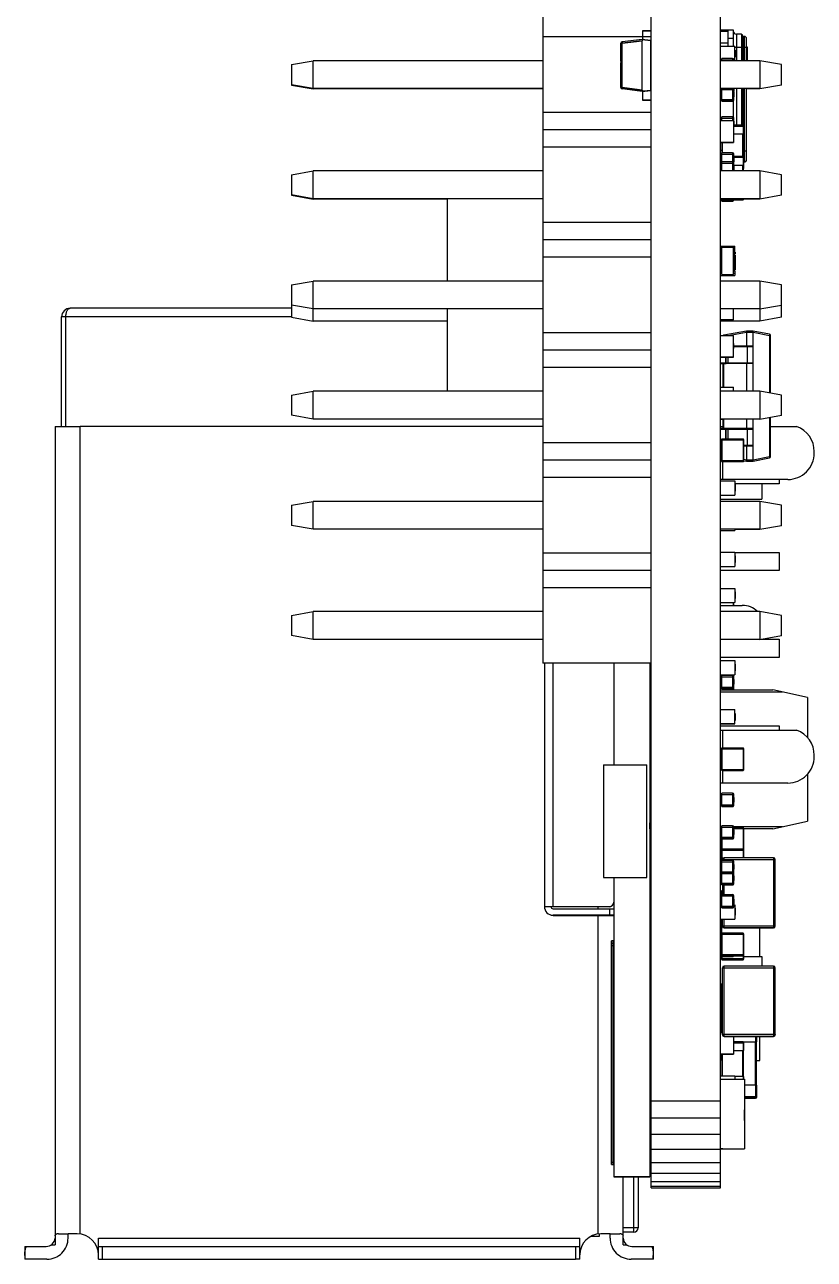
# Model space of a CAD drawing. Header units: inches. Extents: x -29 to 164, y -51 to 83.
# Drawn here: x 74.45 to 92.66, y -9.37 to 19.09 of the extents above; entities that cross this region are included whole.
import ezdxf

# ---------------------------------------------------------------- set-up
doc = ezdxf.new("R2010")
doc.units = ezdxf.units.IN
doc.header["$LTSCALE"] = 1.21
doc.header["$MEASUREMENT"] = 0
doc.layers.get('0').update_dxf_attribs({"linetype": 'CONTINUOUS'})

msp = doc.modelspace()

# ---------------------------------------------------------------- linework, layer by layer
at = {"color": 7, "linetype": 'Continuous'}
for p, q in [((88.898, -7.727), (88.898, 42.283)), ((90.498, -7.727), (90.498, 42.283)), ((86.398, 36.993), (86.398, 4.373)), ((88.898, 18.813), (86.398, 18.813)), ((90.498, 18.976), (90.788, 18.976)), ((90.498, 18.946), (90.668, 18.946)), ((90.668, 18.597), (90.668, 18.976)), ((90.788, 18.976), (90.788, 18.597)), ((90.978, 18.876), (90.863, 18.876)), ((90.863, 18.876), (90.863, 18.263)), ((90.978, 18.876), (90.978, 18.263)), ((90.978, 18.876), (90.988, 18.873)), ((90.988, 18.873), (90.998, 18.86)), ((90.998, 18.86), (90.998, 18.856)), ((90.998, 18.263), (90.998, 18.856)), ((91.038, 18.826), (91.018, 18.826)), ((91.018, 18.826), (91.018, 18.263)), ((91.038, 18.826), (91.038, 18.263)), ((90.498, 18.676), (90.668, 18.676)), ((90.498, 18.597), (90.823, 18.597)), ((90.788, 18.776), (90.668, 18.776)), ((90.823, 18.267), (90.823, 18.597)), ((90.823, 18.576), (90.863, 18.576)), ((90.823, 18.506), (90.833, 18.506)), ((90.833, 18.506), (90.833, 18.348)), ((90.863, 18.576), (90.978, 18.576)), ((90.998, 18.576), (91.098, 18.576)), ((91.098, 18.263), (91.098, 18.766)), ((91.098, 18.585), (91.108, 18.585)), ((91.108, 18.585), (91.108, 18.263)), ((80.598, 18.175), (81.098, 18.263)), ((81.098, 17.623), (81.098, 18.263)), ((86.398, 18.263), (81.098, 18.263)), ((88.198, 18.257), (88.198, 18.217)), ((88.199, 18.287), (88.199, 18.187)), ((91.398, 18.263), (90.498, 18.263)), ((90.773, 18.314), (90.529, 18.314)), ((90.529, 18.263), (90.529, 18.314)), ((90.529, 18.284), (90.803, 18.284)), ((90.773, 18.314), (90.773, 18.263)), ((90.803, 18.263), (90.803, 18.284)), ((90.823, 18.502), (90.833, 18.502)), ((90.823, 18.352), (90.833, 18.352)), ((90.823, 18.348), (90.833, 18.348)), ((91.898, 18.175), (91.398, 18.263)), ((91.398, 18.263), (91.398, 17.623)), ((80.598, 18.175), (80.598, 17.711)), ((91.898, 17.711), (91.898, 18.175)), ((81.098, 17.623), (80.598, 17.711)), ((80.598, 17.71), (80.598, 17.702)), ((80.598, 17.702), (81.098, 17.614)), ((91.398, 17.623), (91.898, 17.711)), ((91.898, 17.702), (91.398, 17.614)), ((91.898, 17.702), (91.898, 17.71)), ((86.398, 17.623), (81.098, 17.623)), ((81.098, 17.614), (81.098, 17.622)), ((86.398, 17.614), (81.098, 17.614)), ((91.398, 17.623), (90.498, 17.623)), ((90.529, 17.329), (90.529, 17.622)), ((90.529, 17.604), (90.803, 17.604)), ((90.773, 17.622), (90.773, 17.329)), ((90.803, 17.36), (90.803, 17.622)), ((90.803, 17.555), (90.806, 17.555)), ((90.806, 17.555), (90.803, 17.555)), ((90.803, 17.538), (90.806, 17.538)), ((90.803, 17.494), (90.806, 17.494)), ((90.806, 17.476), (90.803, 17.476)), ((90.806, 17.431), (90.803, 17.431)), ((90.806, 17.622), (90.806, 17.555)), ((90.806, 17.538), (90.806, 17.431)), ((90.863, 17.622), (90.863, 16.776)), ((90.978, 17.622), (90.978, 16.776)), ((90.998, 16.776), (90.998, 17.622)), ((91.018, 17.622), (91.018, 16.776)), ((91.038, 17.622), (91.038, 15.926)), ((91.098, 15.986), (91.098, 17.622)), ((91.398, 17.614), (91.098, 17.614)), ((91.398, 17.622), (91.398, 17.614)), ((90.803, 17.36), (90.498, 17.36)), ((90.773, 17.329), (90.529, 17.329)), ((90.529, 17.329), (90.773, 17.329)), ((90.788, 17.334), (90.788, 16.966)), ((88.898, 17.073), (86.398, 17.073)), ((90.498, 16.882), (90.798, 16.882)), ((90.773, 16.971), (90.529, 16.971)), ((90.529, 16.882), (90.529, 16.971)), ((90.529, 16.941), (90.803, 16.941)), ((90.773, 16.971), (90.773, 16.882)), ((90.798, 16.882), (90.798, 16.382)), ((90.803, 16.697), (90.803, 16.941)), ((90.806, 16.869), (90.803, 16.869)), ((90.806, 16.867), (90.803, 16.867)), ((90.806, 16.859), (90.803, 16.859)), ((90.803, 16.85), (90.806, 16.85)), ((90.806, 16.869), (90.806, 16.762)), ((88.898, 16.673), (86.398, 16.673)), ((90.803, 16.697), (90.798, 16.697)), ((90.799, 16.686), (90.798, 16.686)), ((90.799, 16.684), (90.798, 16.684)), ((90.799, 16.67), (90.798, 16.67)), ((90.798, 16.648), (90.799, 16.648)), ((90.799, 16.641), (90.798, 16.641)), ((90.799, 16.601), (90.798, 16.601)), ((90.799, 16.566), (90.798, 16.566)), ((90.799, 16.566), (90.799, 16.686)), ((90.799, 16.576), (91.034, 16.576)), ((90.803, 16.762), (90.806, 16.762)), ((90.806, 16.762), (90.803, 16.762)), ((90.803, 16.756), (91.034, 16.756)), ((91.014, 16.776), (90.806, 16.776)), ((91.004, 16.576), (91.004, 16.057)), ((91.014, 16.776), (91.014, 16.576)), ((91.034, 16.576), (91.024, 16.576)), ((91.024, 16.054), (91.024, 16.576)), ((91.034, 16.576), (91.034, 16.756)), ((88.898, 16.273), (86.398, 16.273)), ((90.498, 16.382), (90.798, 16.382)), ((90.798, 16.381), (90.498, 16.381)), ((90.524, 16.381), (90.524, 16.142)), ((90.544, 16.142), (90.544, 16.381)), ((90.524, 16.196), (90.498, 16.196)), ((90.773, 16.142), (90.529, 16.142)), ((90.529, 15.723), (90.529, 16.142)), ((90.529, 16.112), (90.803, 16.112)), ((90.773, 16.142), (90.773, 15.723)), ((90.803, 15.723), (90.803, 16.112)), ((91.014, 16.057), (90.803, 16.057)), ((90.806, 16.04), (90.803, 16.04)), ((90.806, 16.039), (90.803, 16.039)), ((90.806, 16.03), (90.803, 16.03)), ((90.803, 16.021), (90.806, 16.021)), ((90.806, 16.04), (90.806, 15.933)), ((90.806, 16.037), (91.034, 16.037)), ((91.014, 16.057), (91.014, 15.857)), ((91.098, 16.176), (91.024, 16.176)), ((91.034, 15.857), (91.034, 16.037)), ((80.598, 15.635), (81.098, 15.723)), ((81.098, 15.083), (81.098, 15.723)), ((86.398, 15.723), (81.098, 15.723)), ((91.398, 15.723), (90.498, 15.723)), ((90.773, 15.934), (90.529, 15.934)), ((90.529, 15.904), (90.803, 15.904)), ((90.803, 15.933), (90.806, 15.933)), ((90.806, 15.933), (90.803, 15.933)), ((90.803, 15.857), (91.034, 15.857)), ((90.806, 15.832), (90.803, 15.832)), ((90.806, 15.83), (90.803, 15.83)), ((90.806, 15.822), (90.803, 15.822)), ((90.803, 15.813), (90.806, 15.813)), ((90.806, 15.832), (90.806, 15.725)), ((91.004, 15.857), (91.004, 15.723)), ((91.034, 15.857), (91.024, 15.857)), ((91.024, 15.723), (91.024, 15.857)), ((91.034, 15.796), (91.024, 15.796)), ((91.034, 15.926), (91.038, 15.926)), ((91.034, 15.796), (91.034, 15.857)), ((91.898, 15.635), (91.398, 15.723)), ((91.398, 15.723), (91.398, 15.083)), ((80.598, 15.635), (80.598, 15.171)), ((91.898, 15.171), (91.898, 15.635)), ((81.098, 15.083), (80.598, 15.171)), ((80.598, 15.17), (80.598, 15.162)), ((80.598, 15.162), (81.098, 15.074)), ((91.398, 15.083), (91.898, 15.171)), ((91.898, 15.162), (91.398, 15.074)), ((91.898, 15.162), (91.898, 15.17)), ((86.398, 15.083), (81.098, 15.083)), ((81.098, 15.074), (81.098, 15.082)), ((84.198, 15.074), (81.098, 15.074)), ((84.198, 13.182), (84.198, 15.082)), ((91.398, 15.083), (90.498, 15.083)), ((90.803, 15.059), (90.498, 15.059)), ((90.498, 15.054), (90.499, 15.054)), ((90.529, 15.029), (90.529, 15.082)), ((90.773, 15.029), (90.529, 15.029)), ((90.529, 15.029), (90.773, 15.029)), ((90.773, 15.082), (90.773, 15.029)), ((90.803, 15.059), (90.803, 15.082)), ((91.034, 15.077), (90.803, 15.077)), ((91.014, 15.057), (90.803, 15.057)), ((90.803, 15.057), (91.014, 15.057)), ((91.014, 15.077), (91.014, 15.057)), ((91.398, 15.074), (91.034, 15.074)), ((91.398, 15.082), (91.398, 15.074)), ((88.898, 14.533), (86.398, 14.533)), ((88.898, 14.133), (86.398, 14.133)), ((90.498, 13.989), (90.823, 13.989)), ((90.523, 13.964), (90.798, 13.964)), ((90.523, 13.334), (90.523, 13.964)), ((90.798, 13.334), (90.798, 13.964)), ((90.823, 13.409), (90.823, 13.989)), ((88.898, 13.733), (86.398, 13.733)), ((90.498, 13.889), (90.523, 13.889)), ((90.523, 13.889), (90.498, 13.889)), ((90.498, 13.888), (90.523, 13.888)), ((90.523, 13.888), (90.498, 13.888)), ((90.823, 13.939), (90.798, 13.939)), ((90.823, 13.889), (90.798, 13.889)), ((90.823, 13.85), (90.833, 13.85)), ((90.823, 13.823), (90.833, 13.823)), ((90.823, 13.814), (90.833, 13.814)), ((90.823, 13.814), (90.833, 13.814)), ((90.823, 13.777), (90.833, 13.777)), ((90.823, 13.726), (90.833, 13.726)), ((90.823, 13.675), (90.833, 13.675)), ((90.823, 13.675), (90.833, 13.675)), ((90.833, 13.85), (90.833, 13.814)), ((90.833, 13.777), (90.833, 13.675)), ((90.523, 13.438), (90.498, 13.438)), ((90.523, 13.409), (90.498, 13.409)), ((90.823, 13.409), (90.798, 13.409)), ((90.823, 13.662), (90.833, 13.662)), ((90.823, 13.66), (90.833, 13.66)), ((90.823, 13.615), (90.833, 13.615)), ((90.823, 13.566), (90.833, 13.566)), ((90.823, 13.56), (90.833, 13.56)), ((90.823, 13.56), (90.833, 13.56)), ((90.823, 13.547), (90.833, 13.547)), ((90.823, 13.495), (90.833, 13.495)), ((90.823, 13.445), (90.833, 13.445)), ((90.823, 13.444), (90.833, 13.444)), ((90.823, 13.409), (90.823, 13.309)), ((90.833, 13.662), (90.833, 13.56)), ((90.833, 13.547), (90.833, 13.444)), ((80.598, 13.095), (81.098, 13.183)), ((80.598, 13.095), (80.598, 12.631)), ((86.398, 13.183), (81.098, 13.183)), ((81.098, 12.543), (81.098, 13.183)), ((90.498, 13.309), (90.823, 13.309)), ((90.498, 13.309), (90.823, 13.309)), ((90.498, 13.308), (90.823, 13.308)), ((90.498, 13.308), (90.823, 13.308)), ((91.398, 13.183), (90.498, 13.183)), ((90.523, 13.334), (90.798, 13.334)), ((90.823, 13.359), (90.798, 13.359)), ((90.823, 13.309), (90.823, 13.308)), ((91.898, 13.095), (91.398, 13.183)), ((91.398, 13.183), (91.398, 12.543)), ((91.898, 12.631), (91.898, 13.095)), ((80.598, 12.557), (75.498, 12.557)), ((81.098, 12.543), (80.598, 12.631)), ((80.598, 12.63), (80.598, 12.348)), ((86.398, 12.543), (81.098, 12.543)), ((81.098, 12.26), (81.098, 12.542)), ((84.198, 10.642), (84.198, 12.542)), ((91.398, 12.543), (90.498, 12.543)), ((90.798, 12.286), (90.798, 12.542)), ((91.398, 12.543), (91.898, 12.631)), ((91.398, 12.542), (91.398, 12.26)), ((91.898, 12.348), (91.898, 12.63)), ((75.298, 9.829), (75.298, 12.357)), ((80.598, 12.357), (75.298, 12.357)), ((75.398, 9.829), (75.398, 12.357)), ((80.598, 12.348), (81.098, 12.26)), ((84.198, 12.26), (81.098, 12.26)), ((90.798, 12.286), (90.498, 12.286)), ((91.398, 12.26), (90.498, 12.26)), ((91.898, 12.348), (91.398, 12.26)), ((88.898, 11.993), (86.398, 11.993)), ((91.098, 12.031), (90.569, 11.937)), ((90.675, 11.932), (91.098, 12.006)), ((91.248, 12.031), (91.098, 12.031)), ((91.098, 12.006), (91.098, 12.031)), ((91.098, 12.006), (91.248, 12.006)), ((91.098, 12.006), (91.098, 11.681)), ((91.628, 11.957), (91.248, 12.031)), ((91.248, 12.006), (91.248, 12.031)), ((91.248, 12.006), (91.628, 11.932)), ((91.248, 10.643), (91.248, 12.006)), ((91.628, 11.957), (91.628, 11.932)), ((90.498, 11.932), (90.798, 11.932)), ((90.567, 11.932), (90.569, 11.937)), ((90.798, 11.432), (90.798, 11.932)), ((90.799, 11.747), (90.798, 11.747)), ((90.799, 11.686), (90.798, 11.686)), ((90.799, 11.627), (90.799, 11.747)), ((91.238, 11.681), (90.799, 11.681)), ((91.11, 11.681), (91.113, 11.671)), ((91.628, 11.932), (91.648, 11.932)), ((91.628, 11.932), (91.628, 10.602)), ((91.648, 10.599), (91.648, 11.932)), ((88.898, 11.593), (86.398, 11.593)), ((90.498, 11.432), (90.798, 11.432)), ((90.798, 11.431), (90.498, 11.431)), ((90.608, 11.431), (90.608, 11.291)), ((90.619, 11.291), (90.619, 11.431)), ((90.626, 11.291), (90.626, 11.431)), ((90.663, 11.431), (90.663, 11.291)), ((90.799, 11.627), (90.798, 11.627)), ((90.799, 11.671), (91.248, 11.671)), ((91.113, 11.671), (91.113, 11.291)), ((88.898, 11.193), (86.398, 11.193)), ((91.248, 11.291), (90.498, 11.291)), ((90.498, 11.281), (90.616, 11.281)), ((90.498, 11.28), (90.548, 11.28)), ((90.548, 11.28), (90.498, 11.28)), ((90.548, 11.281), (90.548, 10.734)), ((90.569, 10.734), (90.569, 11.281)), ((90.608, 11.291), (90.609, 11.281)), ((91.238, 11.281), (90.609, 11.281)), ((90.659, 11.281), (90.663, 11.291)), ((91.098, 11.281), (91.098, 10.643)), ((91.113, 11.291), (91.11, 11.281)), ((80.598, 10.555), (81.098, 10.643)), ((80.598, 10.555), (80.598, 10.091)), ((86.398, 10.643), (81.098, 10.643)), ((81.098, 10.003), (81.098, 10.643)), ((90.498, 10.734), (90.798, 10.734)), ((91.398, 10.643), (90.498, 10.643)), ((90.798, 10.643), (90.798, 10.734)), ((91.898, 10.555), (91.398, 10.643)), ((91.398, 10.643), (91.398, 10.003)), ((91.898, 10.091), (91.898, 10.555)), ((81.098, 10.003), (80.598, 10.091)), ((86.398, 10.003), (81.098, 10.003)), ((91.398, 10.003), (90.498, 10.003)), ((90.548, 9.994), (90.498, 9.994)), ((90.548, 10.002), (90.548, 9.781)), ((90.569, 9.781), (90.569, 10.002)), ((91.098, 10.002), (91.098, 9.781)), ((91.248, 9.056), (91.248, 10.002)), ((91.398, 10.003), (91.898, 10.091)), ((91.628, 10.043), (91.628, 9.129)), ((91.898, 10.082), (91.648, 10.038)), ((91.648, 9.129), (91.648, 10.046)), ((91.898, 10.082), (91.898, 10.09)), ((75.148, 9.829), (75.148, -9.036)), ((75.148, 9.829), (75.731, 9.829)), ((75.731, -8.79), (75.731, 9.829)), ((86.398, 9.829), (75.731, 9.829)), ((90.498, 9.829), (90.55, 9.829)), ((91.238, 9.781), (90.498, 9.781)), ((90.498, 9.771), (91.113, 9.771)), ((90.609, 9.781), (90.608, 9.771)), ((90.608, 9.771), (90.608, 9.541)), ((90.619, 9.541), (90.619, 9.771)), ((90.626, 9.541), (90.626, 9.771)), ((90.663, 9.771), (90.659, 9.781)), ((90.663, 9.771), (90.663, 9.541)), ((91.11, 9.781), (91.113, 9.771)), ((91.113, 9.771), (91.248, 9.771)), ((91.113, 9.771), (91.113, 9.391)), ((91.648, 9.829), (92.245, 9.829)), ((88.898, 9.453), (86.398, 9.453)), ((90.514, 9.521), (91.014, 9.521)), ((90.514, 9.041), (90.514, 9.521)), ((91.014, 9.541), (90.534, 9.541)), ((90.534, 9.021), (90.534, 9.541)), ((91.014, 9.541), (91.014, 9.021)), ((91.014, 9.521), (91.034, 9.521)), ((91.034, 9.041), (91.034, 9.521)), ((90.514, 9.391), (90.498, 9.391)), ((90.498, 9.381), (90.514, 9.381)), ((90.498, 9.38), (90.514, 9.38)), ((91.248, 9.391), (91.034, 9.391)), ((91.034, 9.381), (91.238, 9.381)), ((91.098, 9.381), (91.098, 9.056)), ((91.113, 9.391), (91.11, 9.381)), ((91.628, 9.129), (91.248, 9.055)), ((91.648, 9.129), (91.628, 9.129)), ((91.628, 9.129), (91.628, 9.105)), ((92.658, 9.219), (92.658, 9.252)), ((88.898, 9.053), (86.398, 9.053)), ((90.498, 9.064), (90.514, 9.064)), ((90.498, 9.064), (90.514, 9.064)), ((91.034, 9.041), (90.514, 9.041)), ((91.014, 9.021), (90.534, 9.021)), ((90.534, 9.021), (91.014, 9.021)), ((90.55, 8.609), (90.55, 9.021)), ((91.098, 9.055), (91.034, 9.067)), ((91.034, 9.042), (91.098, 9.031)), ((91.248, 9.056), (91.098, 9.056)), ((91.098, 9.031), (91.098, 9.055)), ((91.098, 9.031), (91.248, 9.031)), ((91.248, 9.031), (91.628, 9.105)), ((91.248, 9.031), (91.248, 9.055)), ((88.898, 8.653), (86.398, 8.653)), ((92.048, 8.609), (90.498, 8.609)), ((90.498, 8.58), (90.823, 8.58)), ((90.823, 8.58), (90.823, 8.25)), ((91.848, 8.609), (91.848, 8.508)), ((91.848, 8.508), (90.823, 8.508)), ((90.823, 8.499), (90.833, 8.499)), ((90.823, 8.42), (90.833, 8.42)), ((90.823, 8.342), (90.833, 8.342)), ((90.833, 8.499), (90.833, 8.342)), ((91.448, 8.506), (91.448, 8.156)), ((80.598, 8.015), (81.098, 8.103)), ((80.598, 8.015), (80.598, 7.551)), ((86.398, 8.103), (81.098, 8.103)), ((81.098, 7.463), (81.098, 8.103)), ((90.498, 8.25), (90.823, 8.25)), ((90.498, 8.25), (90.823, 8.25)), ((90.498, 8.156), (91.448, 8.156)), ((91.398, 8.103), (90.498, 8.103)), ((90.523, 8.25), (90.523, 8.25)), ((90.798, 8.25), (90.798, 8.25)), ((91.898, 8.015), (91.398, 8.103)), ((91.398, 8.103), (91.398, 7.463)), ((91.898, 7.551), (91.898, 8.015)), ((81.098, 7.463), (80.598, 7.551)), ((86.398, 7.463), (81.098, 7.463)), ((91.398, 7.463), (90.498, 7.463)), ((90.498, 7.436), (90.823, 7.436)), ((90.498, 7.436), (90.823, 7.436)), ((90.523, 7.436), (90.523, 7.436)), ((90.798, 7.436), (90.798, 7.436)), ((90.823, 7.462), (90.823, 7.436)), ((91.398, 7.454), (90.823, 7.454)), ((91.398, 7.463), (91.898, 7.551)), ((91.898, 7.542), (91.398, 7.454)), ((91.398, 7.462), (91.398, 7.454)), ((91.898, 7.542), (91.898, 7.55)), ((88.898, 6.913), (86.398, 6.913)), ((90.498, 6.933), (90.823, 6.933)), ((90.823, 6.933), (90.823, 6.602)), ((90.823, 6.928), (91.848, 6.928)), ((90.823, 6.852), (90.833, 6.852)), ((90.833, 6.852), (90.833, 6.694)), ((91.848, 6.928), (91.848, 6.508)), ((90.498, 6.603), (90.823, 6.603)), ((90.498, 6.602), (90.823, 6.602)), ((90.523, 6.602), (90.523, 6.603)), ((90.798, 6.602), (90.798, 6.603)), ((90.823, 6.773), (90.833, 6.773)), ((90.823, 6.694), (90.833, 6.694)), ((88.898, 6.513), (86.398, 6.513)), ((91.848, 6.508), (90.498, 6.508)), ((88.898, 6.113), (86.398, 6.113)), ((90.498, 6.099), (90.823, 6.099)), ((90.823, 6.099), (90.823, 5.769)), ((90.823, 6.018), (90.833, 6.018)), ((90.833, 6.018), (90.833, 5.861)), ((90.498, 5.769), (90.823, 5.769)), ((90.498, 5.769), (90.823, 5.769)), ((90.498, 5.707), (90.998, 5.707)), ((90.523, 5.769), (90.523, 5.769)), ((90.798, 5.707), (90.798, 5.769)), ((90.799, 5.737), (90.798, 5.737)), ((90.799, 5.707), (90.799, 5.737)), ((90.823, 5.939), (90.833, 5.939)), ((90.823, 5.861), (90.833, 5.861)), ((80.598, 5.475), (81.098, 5.563)), ((80.598, 5.475), (80.598, 5.011)), ((86.398, 5.563), (81.098, 5.563)), ((81.098, 4.923), (81.098, 5.563)), ((91.398, 5.563), (90.498, 5.563)), ((91.898, 5.475), (91.398, 5.563)), ((91.398, 5.563), (91.398, 4.923)), ((91.898, 5.011), (91.898, 5.475)), ((81.098, 4.923), (80.598, 5.011)), ((86.398, 4.923), (81.098, 4.923)), ((91.398, 4.923), (90.498, 4.923)), ((91.398, 4.923), (91.898, 5.011)), ((91.431, 4.928), (91.848, 4.928)), ((91.898, 5.002), (91.481, 4.928)), ((91.848, 4.928), (91.848, 4.508)), ((91.898, 5.002), (91.898, 5.01)), ((88.898, 4.373), (86.398, 4.373)), ((86.433, 4.373), (86.433, -1.238)), ((86.633, -1.238), (86.633, 4.373)), ((88.033, 4.373), (88.033, 2.033)), ((88.864, 4.373), (88.864, -7.468)), ((91.848, 4.508), (90.498, 4.508)), ((90.498, 4.433), (90.823, 4.433)), ((90.823, 4.433), (90.823, 4.102)), ((90.823, 4.352), (90.833, 4.352)), ((90.823, 4.273), (90.833, 4.273)), ((90.833, 4.352), (90.833, 4.194)), ((88.864, 4.132), (88.898, 4.132)), ((88.864, 4.132), (88.898, 4.132)), ((90.498, 4.103), (90.823, 4.103)), ((90.498, 4.102), (90.823, 4.102)), ((90.523, 4.102), (90.523, 4.103)), ((90.773, 4.09), (90.529, 4.09)), ((90.529, 3.785), (90.529, 4.09)), ((90.529, 4.06), (90.803, 4.06)), ((90.548, 4.09), (90.548, 4.102)), ((90.748, 4.102), (90.748, 4.09)), ((90.773, 4.09), (90.773, 3.785)), ((90.798, 4.076), (90.798, 4.103)), ((90.803, 3.816), (90.803, 4.06)), ((90.803, 3.994), (90.806, 3.994)), ((90.806, 3.994), (90.806, 3.887)), ((90.823, 4.194), (90.833, 4.194)), ((88.864, 3.732), (88.898, 3.732)), ((90.803, 3.816), (90.498, 3.816)), ((90.498, 3.757), (91.698, 3.757)), ((91.927, 3.707), (90.498, 3.707)), ((90.773, 3.785), (90.529, 3.785)), ((90.529, 3.785), (90.773, 3.785)), ((90.798, 3.799), (90.798, 3.757)), ((90.799, 3.797), (90.798, 3.797)), ((90.799, 3.757), (90.799, 3.801)), ((90.803, 3.95), (90.806, 3.95)), ((90.806, 3.932), (90.803, 3.932)), ((90.806, 3.887), (90.803, 3.887)), ((92.498, 3.582), (91.698, 3.757)), ((92.498, 3.582), (92.498, 2.664)), ((88.864, 3.332), (88.898, 3.332)), ((88.864, 3.332), (88.898, 3.332)), ((90.498, 3.303), (90.823, 3.303)), ((90.823, 2.973), (90.823, 3.303)), ((90.823, 3.211), (90.833, 3.211)), ((90.823, 3.208), (90.833, 3.208)), ((90.833, 3.211), (90.833, 3.054)), ((88.864, 2.932), (88.898, 2.932)), ((90.823, 2.973), (90.498, 2.973)), ((90.498, 2.973), (90.823, 2.973)), ((90.498, 2.928), (91.848, 2.928)), ((90.523, 2.973), (90.523, 2.973)), ((90.798, 2.973), (90.798, 2.973)), ((90.823, 3.058), (90.833, 3.058)), ((90.823, 3.054), (90.833, 3.054)), ((91.848, 2.928), (91.848, 2.829)), ((90.498, 2.829), (92.245, 2.829)), ((90.55, 2.417), (90.55, 2.829)), ((88.864, 2.532), (88.898, 2.532)), ((88.864, 2.532), (88.898, 2.532)), ((88.864, 2.529), (88.898, 2.529)), ((88.864, 2.529), (88.898, 2.529)), ((88.864, 2.281), (88.898, 2.281)), ((90.514, 2.397), (91.014, 2.397)), ((90.514, 1.917), (90.514, 2.397)), ((91.014, 2.417), (90.534, 2.417)), ((90.534, 1.897), (90.534, 2.417)), ((91.014, 2.417), (91.014, 1.897)), ((91.014, 2.397), (91.034, 2.397)), ((91.034, 1.917), (91.034, 2.397)), ((87.798, 2.033), (88.796, 2.033)), ((87.798, 2.033), (87.798, -0.568)), ((88.796, -0.568), (88.796, 2.033)), ((88.864, 2.132), (88.898, 2.132)), ((92.658, 2.219), (92.658, 2.252)), ((88.864, 1.732), (88.898, 1.732)), ((88.864, 1.732), (88.898, 1.732)), ((91.034, 1.917), (90.514, 1.917)), ((91.014, 1.897), (90.534, 1.897)), ((90.534, 1.897), (91.014, 1.897)), ((90.55, 1.609), (90.55, 1.897)), ((92.498, 1.81), (92.498, 0.732)), ((88.898, 1.431), (88.864, 1.431)), ((92.048, 1.609), (90.498, 1.609)), ((88.864, 1.332), (88.898, 1.332)), ((90.773, 1.376), (90.529, 1.376)), ((90.529, 1.071), (90.529, 1.376)), ((90.529, 1.346), (90.803, 1.346)), ((90.773, 1.376), (90.773, 1.071)), ((90.803, 1.102), (90.803, 1.346)), ((90.803, 1.28), (90.806, 1.28)), ((90.803, 1.236), (90.806, 1.236)), ((90.806, 1.218), (90.803, 1.218)), ((90.806, 1.173), (90.803, 1.173)), ((90.803, 1.166), (90.806, 1.166)), ((90.806, 1.166), (90.803, 1.166)), ((90.803, 1.166), (90.806, 1.166)), ((90.806, 1.166), (90.803, 1.166)), ((90.806, 1.28), (90.806, 1.166)), ((90.806, 1.166), (90.806, 1.166)), ((88.864, 0.932), (88.898, 0.932)), ((88.864, 0.932), (88.898, 0.932)), ((90.803, 1.102), (90.498, 1.102)), ((90.773, 1.071), (90.529, 1.071)), ((90.529, 1.071), (90.773, 1.071)), ((90.773, 1.071), (90.529, 1.071)), ((90.529, 1.071), (90.773, 1.071)), ((90.529, 1.07), (90.529, 1.071)), ((90.773, 1.07), (90.529, 1.07)), ((90.529, 1.07), (90.773, 1.07)), ((90.773, 1.071), (90.773, 1.07)), ((88.864, 0.831), (88.898, 0.831)), ((88.864, 0.831), (88.898, 0.831)), ((88.864, 0.831), (88.898, 0.831)), ((88.864, 0.83), (88.898, 0.83)), ((88.864, 0.83), (88.898, 0.83)), ((88.864, 0.83), (88.898, 0.83)), ((88.867, 0.607), (88.898, 0.607)), ((88.867, 0.557), (88.867, 0.607)), ((90.773, 0.626), (90.529, 0.626)), ((90.529, 0.321), (90.529, 0.626)), ((90.529, 0.596), (90.803, 0.596)), ((90.773, 0.626), (90.773, 0.321)), ((90.803, 0.607), (91.927, 0.607)), ((90.803, 0.352), (90.803, 0.596)), ((91.014, 0.584), (90.803, 0.584)), ((91.014, 0.584), (91.014, 0.064)), ((91.698, 0.557), (92.498, 0.732)), ((88.864, 0.532), (88.898, 0.532)), ((88.898, 0.557), (88.867, 0.557)), ((90.803, 0.352), (90.498, 0.352)), ((90.514, -0.178), (90.514, 0.325)), ((90.773, 0.321), (90.529, 0.321)), ((90.529, 0.321), (90.773, 0.321)), ((90.534, 0.064), (90.534, 0.321)), ((90.803, 0.564), (91.034, 0.564)), ((90.803, 0.53), (90.806, 0.53)), ((90.803, 0.486), (90.806, 0.486)), ((90.806, 0.468), (90.803, 0.468)), ((90.806, 0.423), (90.803, 0.423)), ((90.806, 0.53), (90.806, 0.423)), ((91.034, -0.111), (91.034, 0.564)), ((91.698, 0.557), (91.034, 0.557)), ((88.864, 0.132), (88.898, 0.132)), ((88.864, 0.132), (88.898, 0.132)), ((88.864, 0.129), (88.898, 0.129)), ((88.864, 0.129), (88.898, 0.129)), ((90.514, 0.248), (90.498, 0.248)), ((91.034, 0.084), (90.514, 0.084)), ((91.014, 0.064), (90.534, 0.064)), ((90.534, 0.064), (91.014, 0.064)), ((90.534, -0.174), (90.534, 0.064)), ((91.014, 0.064), (91.014, -0.111)), ((88.864, -0.268), (88.898, -0.268)), ((90.514, -0.052), (90.498, -0.052)), ((90.773, -0.174), (90.529, -0.174)), ((90.529, -0.479), (90.529, -0.174)), ((90.529, -0.204), (90.803, -0.204)), ((90.539, -0.151), (91.719, -0.151)), ((90.539, -0.151), (90.539, -0.174)), ((91.719, -0.111), (90.579, -0.111)), ((90.579, -0.174), (90.579, -0.111)), ((90.773, -0.174), (90.773, -0.479)), ((90.803, -0.448), (90.803, -0.204)), ((90.803, -0.27), (90.806, -0.27)), ((90.806, -0.27), (90.806, -0.377)), ((91.719, -0.111), (91.719, -1.731)), ((91.719, -0.151), (91.759, -0.151)), ((91.759, -1.691), (91.759, -0.151)), ((87.798, -0.567), (88.796, -0.567)), ((87.798, -0.568), (88.796, -0.568)), ((88.033, -0.568), (88.033, -7.468)), ((90.803, -0.448), (90.498, -0.448)), ((90.773, -0.479), (90.529, -0.479)), ((90.529, -0.479), (90.773, -0.479)), ((90.529, -0.739), (90.529, -0.479)), ((90.773, -0.479), (90.773, -0.739)), ((90.798, -0.465), (90.803, -0.465)), ((90.803, -0.314), (90.806, -0.314)), ((90.806, -0.332), (90.803, -0.332)), ((90.806, -0.377), (90.803, -0.377)), ((90.803, -0.709), (90.803, -0.465)), ((90.803, -0.53), (90.806, -0.53)), ((90.806, -0.53), (90.806, -0.637)), ((88.864, -0.668), (88.898, -0.668)), ((88.864, -0.668), (88.898, -0.668)), ((88.864, -0.671), (88.898, -0.671)), ((88.864, -0.671), (88.898, -0.671)), ((90.803, -0.709), (90.498, -0.709)), ((90.773, -0.739), (90.529, -0.739)), ((90.529, -0.739), (90.773, -0.739)), ((90.539, -0.739), (90.539, -0.964)), ((90.579, -0.964), (90.579, -0.739)), ((90.803, -0.575), (90.806, -0.575)), ((90.806, -0.592), (90.803, -0.592)), ((90.806, -0.637), (90.803, -0.637)), ((88.864, -0.968), (88.898, -0.968)), ((88.864, -1.068), (88.898, -1.068)), ((90.514, -0.926), (90.498, -0.926)), ((90.498, -0.926), (90.514, -0.926)), ((90.514, -0.892), (90.539, -0.892)), ((90.514, -0.892), (90.514, -0.968)), ((90.773, -0.964), (90.529, -0.964)), ((90.529, -1.269), (90.529, -0.964)), ((90.529, -0.994), (90.803, -0.994)), ((90.539, -0.872), (90.534, -0.872)), ((90.534, -0.964), (90.534, -0.872)), ((90.773, -0.964), (90.773, -1.269)), ((90.803, -1.238), (90.803, -0.994)), ((90.806, -1.066), (90.803, -1.066)), ((90.806, -1.068), (90.803, -1.068)), ((90.806, -1.076), (90.803, -1.076)), ((90.803, -1.085), (90.806, -1.085)), ((90.806, -1.066), (90.806, -1.173)), ((86.433, -1.238), (87.933, -1.238)), ((87.933, -1.241), (86.584, -1.241)), ((86.633, -1.288), (88.033, -1.288)), ((87.666, -1.238), (87.666, -1.289)), ((87.933, -1.288), (87.933, -1.438)), ((90.803, -1.238), (90.498, -1.238)), ((90.773, -1.269), (90.529, -1.269)), ((90.529, -1.269), (90.773, -1.269)), ((90.803, -1.173), (90.806, -1.173)), ((90.806, -1.173), (90.803, -1.173)), ((90.803, -1.197), (90.823, -1.197)), ((90.823, -1.197), (90.823, -1.527)), ((90.823, -1.278), (90.833, -1.278)), ((90.823, -1.357), (90.833, -1.357)), ((90.833, -1.278), (90.833, -1.436)), ((88.033, -1.438), (86.633, -1.438)), ((86.633, -1.441), (87.933, -1.441)), ((87.666, -1.441), (87.666, -8.79)), ((87.933, -1.441), (88.033, -1.441)), ((90.498, -1.527), (90.823, -1.527)), ((90.498, -1.527), (90.823, -1.527)), ((90.518, -1.527), (90.518, -1.859)), ((90.523, -1.527), (90.523, -1.527)), ((90.539, -1.692), (90.539, -1.527)), ((91.759, -1.691), (90.539, -1.691)), ((90.579, -1.731), (90.579, -1.527)), ((90.798, -1.527), (90.798, -1.527)), ((90.823, -1.436), (90.833, -1.436)), ((91.759, -1.691), (91.759, -1.692)), ((88.864, -1.768), (88.898, -1.768)), ((88.864, -1.768), (88.898, -1.768)), ((88.864, -1.768), (88.898, -1.768)), ((88.864, -1.769), (88.898, -1.769)), ((88.864, -1.769), (88.898, -1.769)), ((88.864, -1.769), (88.898, -1.769)), ((88.864, -1.769), (88.898, -1.769)), ((88.864, -1.769), (88.898, -1.769)), ((88.864, -1.769), (88.898, -1.769)), ((88.864, -1.77), (88.898, -1.77)), ((88.864, -1.77), (88.898, -1.77)), ((88.864, -1.77), (88.898, -1.77)), ((88.864, -1.77), (88.898, -1.77)), ((88.864, -1.77), (88.898, -1.77)), ((88.864, -1.77), (88.898, -1.77)), ((88.864, -1.771), (88.898, -1.771)), ((88.864, -1.771), (88.898, -1.771)), ((90.514, -1.872), (91.014, -1.872)), ((90.514, -2.352), (90.514, -1.872)), ((91.014, -1.852), (90.534, -1.852)), ((90.534, -2.372), (90.534, -1.852)), ((90.579, -1.731), (91.719, -1.731)), ((91.719, -1.732), (90.579, -1.732)), ((91.014, -1.852), (91.014, -2.372)), ((91.014, -1.872), (91.034, -1.872)), ((91.034, -2.443), (91.034, -1.872)), ((91.398, -2.393), (91.398, -1.732)), ((88.016, -2.028), (87.982, -2.028)), ((87.982, -7.189), (87.982, -2.028)), ((87.982, -2.079), (88.016, -2.079)), ((88.016, -2.089), (87.982, -2.089)), ((87.982, -2.139), (88.016, -2.139)), ((88.016, -7.189), (88.016, -2.028)), ((88.864, -2.393), (88.898, -2.393)), ((90.516, -2.361), (90.498, -2.361)), ((90.498, -2.393), (90.514, -2.393)), ((91.034, -2.352), (90.514, -2.352)), ((90.514, -2.443), (90.514, -2.387)), ((91.034, -2.443), (90.514, -2.443)), ((90.529, -2.391), (90.529, -2.371)), ((90.773, -2.391), (90.529, -2.391)), ((90.529, -2.391), (90.773, -2.391)), ((91.014, -2.372), (90.534, -2.372)), ((90.534, -2.372), (91.014, -2.372)), ((90.534, -2.463), (90.534, -2.391)), ((91.014, -2.463), (90.534, -2.463)), ((90.534, -2.463), (91.014, -2.463)), ((90.773, -2.372), (90.773, -2.391)), ((91.014, -2.372), (91.014, -2.463)), ((91.034, -2.393), (91.448, -2.393)), ((91.448, -2.393), (91.448, -2.611)), ((88.898, -2.763), (88.881, -2.763)), ((88.881, -7.211), (88.881, -2.763)), ((88.881, -2.813), (88.898, -2.813)), ((90.539, -2.651), (91.719, -2.651)), ((90.539, -4.192), (90.539, -2.651)), ((91.719, -2.611), (90.579, -2.611)), ((90.579, -4.231), (90.579, -2.611)), ((91.719, -2.611), (91.719, -4.231)), ((91.719, -2.651), (91.759, -2.651)), ((91.759, -4.191), (91.759, -2.651)), ((88.864, -3.093), (88.881, -3.093)), ((90.498, -3.093), (90.514, -3.093)), ((90.514, -3.034), (90.539, -3.034)), ((90.514, -3.514), (90.514, -3.034)), ((90.539, -3.014), (90.534, -3.014)), ((90.534, -3.534), (90.534, -3.014)), ((88.881, -3.243), (88.864, -3.243)), ((90.539, -3.514), (90.514, -3.514)), ((90.518, -3.526), (90.518, -4.072)), ((90.539, -3.534), (90.534, -3.534)), ((90.534, -3.534), (90.539, -3.534)), ((88.033, -3.853), (88.016, -3.853)), ((88.898, -3.791), (88.881, -3.791)), ((88.881, -3.842), (88.898, -3.842)), ((90.498, -3.79), (90.518, -3.79)), ((88.033, -4.157), (88.016, -4.157)), ((90.498, -4.145), (90.539, -4.145)), ((90.514, -4.088), (90.539, -4.088)), ((90.514, -4.088), (90.514, -4.145)), ((91.759, -4.191), (90.539, -4.191)), ((90.579, -4.231), (91.719, -4.231)), ((91.719, -4.232), (90.579, -4.232)), ((90.798, -4.232), (90.798, -4.645)), ((91.304, -4.232), (91.304, -4.358)), ((91.334, -4.358), (91.334, -4.232)), ((91.398, -4.787), (91.398, -4.232)), ((91.759, -4.191), (91.759, -4.192)), ((90.799, -4.341), (90.798, -4.341)), ((90.799, -4.343), (90.798, -4.343)), ((90.799, -4.357), (90.798, -4.357)), ((90.798, -4.379), (90.799, -4.379)), ((90.799, -4.386), (90.798, -4.386)), ((90.799, -4.425), (90.798, -4.425)), ((90.799, -4.461), (90.798, -4.461)), ((90.799, -4.461), (90.799, -4.341)), ((91.014, -4.358), (90.799, -4.358)), ((90.799, -4.378), (91.034, -4.378)), ((91.014, -4.358), (91.014, -4.558)), ((91.017, -4.358), (91.324, -4.358)), ((91.034, -4.558), (91.034, -4.378)), ((91.294, -4.358), (91.294, -5.358)), ((91.334, -4.358), (91.324, -4.358)), ((91.324, -4.358), (91.334, -4.358)), ((91.324, -5.358), (91.324, -4.358)), ((90.798, -4.645), (90.498, -4.645)), ((90.498, -4.645), (90.798, -4.645)), ((90.518, -4.645), (90.518, -4.787)), ((90.518, -4.787), (90.524, -4.787)), ((90.518, -4.787), (90.524, -4.787)), ((90.524, -4.645), (90.524, -5.142)), ((90.544, -5.142), (90.544, -4.645)), ((90.798, -4.558), (91.034, -4.558)), ((91.004, -4.558), (91.004, -5.158)), ((91.034, -4.558), (91.024, -4.558)), ((91.034, -4.558), (91.024, -4.558)), ((91.024, -4.558), (91.034, -4.558)), ((91.024, -5.158), (91.024, -4.558)), ((91.034, -4.558), (91.034, -4.558)), ((91.324, -4.787), (91.398, -4.787)), ((91.324, -4.787), (91.398, -4.787)), ((90.498, -5.142), (90.823, -5.142)), ((90.498, -5.221), (91.048, -5.221)), ((90.823, -5.142), (90.823, -5.221)), ((91.034, -5.158), (90.823, -5.158)), ((91.014, -5.158), (91.014, -5.221)), ((91.034, -5.221), (91.034, -5.158)), ((91.048, -5.221), (91.048, -6.821)), ((91.334, -5.358), (91.048, -5.358)), ((91.304, -5.358), (91.304, -5.658)), ((91.334, -5.628), (91.334, -5.358)), ((91.334, -5.628), (91.048, -5.628)), ((91.304, -5.658), (91.048, -5.658)), ((91.048, -5.658), (91.304, -5.658)), ((88.898, -5.717), (90.498, -5.717)), ((91.049, -5.922), (91.048, -5.922)), ((91.049, -5.943), (91.048, -5.943)), ((91.049, -6.172), (91.049, -5.922)), ((88.898, -6.109), (90.498, -6.109)), ((91.049, -6.004), (91.048, -6.004)), ((91.049, -6.082), (91.048, -6.082)), ((91.049, -6.107), (91.048, -6.107)), ((91.049, -6.172), (91.048, -6.172)), ((91.049, -6.172), (91.048, -6.172)), ((88.898, -6.486), (90.498, -6.486)), ((88.033, -6.751), (88.016, -6.751)), ((90.498, -6.821), (91.048, -6.821)), ((90.548, -6.822), (90.498, -6.822)), ((90.548, -6.822), (91.048, -6.822)), ((90.998, -6.822), (91.048, -6.822)), ((90.998, -6.822), (90.998, -6.822)), ((88.033, -7.056), (88.016, -7.056)), ((88.033, -7.057), (88.016, -7.057)), ((88.033, -7.058), (88.016, -7.058)), ((88.898, -6.833), (90.498, -6.833)), ((88.016, -7.138), (87.982, -7.138)), ((87.982, -7.189), (88.016, -7.189)), ((88.898, -7.16), (88.881, -7.16)), ((88.881, -7.211), (88.898, -7.211)), ((88.898, -7.138), (90.498, -7.138)), ((88.898, -7.388), (90.498, -7.388)), ((88.033, -7.468), (88.864, -7.468)), ((88.864, -7.471), (88.033, -7.471)), ((88.248, -9.036), (88.248, -7.471)), ((88.498, -8.743), (88.498, -7.471)), ((88.598, -7.471), (88.598, -8.643)), ((88.898, -7.574), (90.498, -7.574)), ((88.898, -7.688), (90.498, -7.688)), ((88.898, -7.727), (90.498, -7.727)), ((75.202, -8.787), (75.191, -8.787)), ((75.226, -8.787), (75.202, -8.787)), ((75.226, -8.787), (75.226, -8.791)), ((75.448, -8.791), (75.226, -8.791)), ((75.662, -8.785), (75.448, -8.785)), ((75.448, -8.882), (75.448, -8.785)), ((87.698, -8.786), (87.698, -8.843)), ((87.948, -8.785), (87.735, -8.785)), ((87.948, -8.882), (87.948, -8.785)), ((88.17, -8.791), (87.948, -8.791)), ((88.205, -8.787), (88.17, -8.787)), ((88.17, -8.791), (88.17, -8.787)), ((88.598, -8.643), (88.248, -8.643)), ((88.498, -8.743), (88.248, -8.743)), ((74.448, -9.077), (74.944, -9.077)), ((74.448, -9.077), (74.448, -9.369)), ((75.061, -9.036), (75.148, -9.036)), ((76.148, -8.885), (87.248, -8.885)), ((76.148, -9.371), (76.148, -8.885)), ((76.148, -9.079), (87.248, -9.079)), ((76.246, -9.371), (76.246, -9.079)), ((87.151, -9.079), (87.151, -9.371)), ((87.248, -9.371), (87.248, -8.885)), ((87.698, -8.843), (87.507, -8.843)), ((88.248, -9.036), (88.335, -9.036)), ((88.453, -9.077), (88.948, -9.077)), ((88.948, -9.369), (88.948, -9.077)), ((74.962, -9.369), (74.448, -9.369)), ((76.148, -9.371), (87.151, -9.371)), ((87.248, -9.371), (87.151, -9.371)), ((88.948, -9.369), (88.435, -9.369))]:
    msp.add_line(p, q, dxfattribs=at)
at = {"color": 6, "linetype": 'Continuous'}
for p, q in [((88.698, 18.955), (88.898, 18.955)), ((88.898, 18.955), (88.698, 18.955)), ((88.698, 18.955), (88.698, 18.753)), ((88.225, 18.667), (88.198, 18.667)), ((88.198, 18.667), (88.225, 18.667)), ((88.198, 18.257), (88.198, 18.667)), ((88.199, 18.417), (88.199, 18.667)), ((88.688, 18.754), (88.225, 18.697)), ((88.688, 18.754), (88.225, 18.697)), ((88.225, 18.667), (88.688, 18.724)), ((88.688, 18.724), (88.225, 18.667)), ((88.225, 18.697), (88.225, 18.667)), ((88.225, 18.667), (88.225, 18.697)), ((88.225, 17.643), (88.225, 18.667)), ((88.878, 18.731), (88.688, 18.754)), ((88.688, 18.754), (88.878, 18.731)), ((88.688, 17.586), (88.688, 18.724)), ((88.724, 18.75), (88.878, 18.731)), ((88.878, 18.731), (88.878, 17.58)), ((88.898, 18.705), (88.878, 18.705)), ((88.898, 18.705), (88.878, 18.705)), ((88.198, 18.417), (88.199, 18.417)), ((88.199, 18.417), (88.198, 18.417)), ((88.198, 18.382), (88.199, 18.382)), ((88.198, 18.355), (88.199, 18.355)), ((88.199, 18.346), (88.198, 18.346)), ((88.199, 18.341), (88.198, 18.341)), ((88.199, 18.328), (88.198, 18.328)), ((88.199, 18.302), (88.198, 18.302)), ((88.199, 18.298), (88.198, 18.298)), ((88.198, 18.287), (88.199, 18.287)), ((88.199, 18.257), (88.198, 18.257)), ((88.199, 18.298), (88.199, 18.386)), ((88.198, 18.217), (88.199, 18.217)), ((88.198, 17.643), (88.198, 18.217)), ((88.199, 18.187), (88.198, 18.187)), ((88.198, 18.14), (88.199, 18.14)), ((88.199, 18.133), (88.198, 18.133)), ((88.199, 18.126), (88.198, 18.126)), ((88.199, 18.111), (88.198, 18.111)), ((88.199, 18.081), (88.198, 18.081)), ((88.199, 18.071), (88.198, 18.071)), ((88.199, 18.067), (88.198, 18.067)), ((88.199, 18.059), (88.198, 18.059)), ((88.199, 18.045), (88.198, 18.045)), ((88.198, 18.044), (88.199, 18.044)), ((88.198, 18.041), (88.199, 18.041)), ((88.199, 18.038), (88.198, 18.038)), ((88.199, 18.03), (88.198, 18.03)), ((88.199, 18.017), (88.198, 18.017)), ((88.199, 17.995), (88.198, 17.995)), ((88.199, 17.99), (88.198, 17.99)), ((88.199, 17.952), (88.198, 17.952)), ((88.199, 17.947), (88.198, 17.947)), ((88.199, 18.17), (88.199, 18.081)), ((88.199, 17.99), (88.199, 18.071)), ((88.199, 17.981), (88.199, 17.901)), ((88.199, 17.981), (88.199, 17.901)), ((88.199, 17.901), (88.199, 17.943)), ((88.199, 17.928), (88.198, 17.928)), ((88.199, 17.925), (88.198, 17.925)), ((88.199, 17.901), (88.198, 17.901)), ((88.199, 17.901), (88.198, 17.901)), ((88.199, 17.89), (88.198, 17.89)), ((88.199, 17.863), (88.198, 17.863)), ((88.199, 17.859), (88.198, 17.859)), ((88.199, 17.842), (88.198, 17.842)), ((88.199, 17.837), (88.198, 17.837)), ((88.199, 17.815), (88.198, 17.815)), ((88.199, 17.81), (88.198, 17.81)), ((88.199, 17.81), (88.199, 17.89)), ((88.198, 17.643), (88.225, 17.643)), ((88.225, 17.643), (88.198, 17.643)), ((88.688, 17.586), (88.225, 17.643)), ((88.225, 17.643), (88.688, 17.586)), ((88.225, 17.613), (88.225, 17.643)), ((88.225, 17.643), (88.225, 17.613)), ((88.688, 17.557), (88.225, 17.613)), ((88.688, 17.556), (88.225, 17.613)), ((88.688, 17.557), (88.878, 17.58)), ((88.878, 17.58), (88.688, 17.556)), ((88.698, 17.558), (88.698, 17.355)), ((88.878, 17.58), (88.724, 17.561)), ((88.898, 17.605), (88.878, 17.605)), ((88.878, 17.605), (88.898, 17.605)), ((88.898, 17.355), (88.698, 17.355)), ((88.698, 17.355), (88.898, 17.355))]:
    msp.add_line(p, q, dxfattribs=at)
at = {"color": 7, "linetype": 'Continuous'}
for centre, radius, start, end in [((90.863, 18.951), 0.075, 180.0002, 270), ((90.978, 18.856), 0.02, 31.2713, 40.2612), ((90.978, 18.856), 0.0198, 19.0987, 31.2705), ((91.018, 18.846), 0.02, 180, 270), ((91.038, 18.766), 0.06, 0, 90), ((90.773, 18.284), 0.0305, 0, 90), ((90.773, 17.604), 0.0305, 0, 37.9515), ((90.773, 17.36), 0.0305, 270, 0), ((90.773, 17.36), 0.0305, 270, 295.4926), ((90.773, 16.941), 0.0305, 0, 90), ((90.773, 16.697), 0.0305, 331.581, 0), ((91.014, 16.756), 0.02, 0, 90), ((90.773, 16.112), 0.0305, 0, 90), ((91.014, 16.037), 0.02, 0, 90), ((91.038, 15.986), 0.06, 270, 0), ((91.038, 15.986), 0.06, 270, 0), ((90.773, 15.904), 0.0305, 0, 90), ((91.014, 15.796), 0.02, 300, 0), ((91.014, 15.796), 0.02, 300, 0), ((90.773, 15.059), 0.0305, 270, 0), ((90.773, 15.059), 0.0305, 270, 295.4931), ((91.014, 15.077), 0.02, 270, 0), ((91.014, 15.077), 0.02, 270, 0), ((75.498, 12.357), 0.2, 90, 179.9979), ((91.623, 11.932), 0.025, 0, 79), ((90.573, 11.913), 0.025, 100, 130.8895), ((91.238, 11.671), 0.01, 0, 90), ((90.609, 11.291), 0.00999, 270.046, 0.0387), ((90.616, 11.291), 0.00999, 270.046, 0.0387), ((91.238, 11.291), 0.01, 270, 0), ((90.609, 9.771), 0.00999, 359.9611, 89.9555), ((90.616, 9.771), 0.00999, 359.9611, 89.9555), ((91.238, 9.771), 0.01, 0, 90), ((92.248, 9.219), 0.61, 90, 90.2738), ((92.048, 9.252), 0.61, 359.9991, 70.8604), ((90.534, 9.521), 0.02, 90, 180), ((91.014, 9.521), 0.02, 0, 90), ((91.238, 9.391), 0.01, 270, 0), ((91.623, 9.129), 0.025, 281, 0), ((91.623, 9.129), 0.025, 281, 0), ((92.048, 9.219), 0.61, 270, 0.0021), ((90.534, 9.041), 0.02, 180, 270), ((90.534, 9.041), 0.02, 180, 270), ((91.014, 9.041), 0.02, 270, 0), ((91.014, 9.041), 0.02, 270, 0), ((90.998, 5.207), 0.5, 45.7405, 90), ((90.773, 4.06), 0.0305, 0, 90), ((90.773, 3.816), 0.0305, 270, 0), ((90.773, 3.816), 0.0305, 270, 295.4926), ((92.248, 2.219), 0.61, 90, 90.2738), ((92.048, 2.252), 0.61, 359.9991, 70.8604), ((90.534, 2.397), 0.02, 90, 180), ((91.014, 2.397), 0.02, 0, 90), ((92.048, 2.219), 0.61, 270, 0.0021), ((90.534, 1.917), 0.02, 180, 270), ((90.534, 1.917), 0.02, 180, 270), ((91.014, 1.917), 0.02, 270, 0), ((91.014, 1.917), 0.02, 270, 0), ((90.773, 1.346), 0.0305, 0, 90), ((90.773, 1.102), 0.0305, 270, 0), ((90.773, 1.101), 0.0305, 270.0913, 0), ((90.773, 1.1), 0.0305, 270, 0), ((90.773, 1.101), 0.0305, 270.1129, 295.4931), ((90.773, 1.102), 0.0305, 270, 295.4926), ((90.773, 1.1), 0.0305, 270.1588, 295.4931), ((87.114, 0.607), 1.753, 359.9837, 2.7271), ((90.773, 0.596), 0.0305, 0, 90), ((91.014, 0.564), 0.02, 0, 90), ((90.773, 0.352), 0.0305, 270, 0), ((90.773, 0.352), 0.0305, 270, 295.4926), ((90.534, 0.084), 0.02, 180, 270), ((90.534, 0.084), 0.02, 180, 270), ((91.014, 0.084), 0.02, 270, 0), ((91.014, 0.084), 0.02, 270, 0), ((90.579, -0.151), 0.04, 90, 180), ((90.773, -0.204), 0.0305, 0, 90), ((91.719, -0.151), 0.04, 0, 90), ((90.773, -0.448), 0.0305, 270, 0), ((90.773, -0.448), 0.0305, 270, 295.4926), ((90.773, -0.465), 0.0305, 0, 15.5973), ((90.773, -0.709), 0.0305, 270, 0), ((90.773, -0.709), 0.0305, 270, 295.4926), ((87.933, -1.138), 0.1, 270, 0), ((90.534, -0.892), 0.02, 90, 180), ((90.773, -0.994), 0.0305, 0, 90), ((86.633, -1.238), 0.2, 180, 270), ((86.633, -1.238), 0.05, 180, 270), ((87.933, -1.141), 0.1, 270, 288.0594), ((90.773, -1.238), 0.0305, 270, 0), ((90.773, -1.238), 0.0305, 270, 295.4931), ((90.579, -1.691), 0.04, 180, 270), ((90.579, -1.692), 0.04, 180, 270), ((91.719, -1.691), 0.04, 270, 0), ((91.719, -1.692), 0.04, 270, 0), ((90.534, -1.872), 0.02, 90, 180), ((91.014, -1.872), 0.02, 0, 90), ((90.534, -2.352), 0.02, 180, 270), ((90.534, -2.352), 0.02, 180, 270), ((90.534, -2.443), 0.02, 180, 270), ((90.534, -2.443), 0.02, 180, 270), ((90.773, -2.361), 0.0305, 270, 338.7529), ((90.773, -2.361), 0.0305, 270, 295.4931), ((91.014, -2.352), 0.02, 270, 0), ((91.014, -2.352), 0.02, 270, 0), ((91.014, -2.443), 0.02, 270, 0), ((91.014, -2.443), 0.02, 270, 0), ((90.579, -2.651), 0.04, 90, 180), ((91.719, -2.651), 0.04, 0, 90), ((90.534, -3.034), 0.02, 90, 180), ((90.534, -3.514), 0.02, 180, 270), ((90.534, -3.514), 0.02, 180, 270), ((90.544, -4.088), 0.03, 98.8864, 180), ((90.579, -4.191), 0.04, 180, 270), ((90.579, -4.192), 0.04, 180, 270), ((91.719, -4.191), 0.04, 270, 0), ((91.719, -4.192), 0.04, 270, 0), ((91.014, -4.378), 0.02, 0, 90), ((91.304, -5.628), 0.03, 270, 0), ((91.304, -5.628), 0.03, 270, 0), ((75.662, -9.271), 0.487, 360, 90), ((87.735, -9.271), 0.487, 90, 180), ((88.498, -8.643), 0.1, 270, 0), ((88.498, -8.645), 0.1, 270, 0), ((74.621, -9.156), 0.157, 149.7508, 154.3719), ((74.936, -8.864), 0.213, 272.0256, 355.1009), ((74.962, -8.882), 0.487, 270, 0.0038), ((88.435, -8.882), 0.487, 179.9962, 270), ((88.46, -8.864), 0.213, 184.895, 267.9744), ((88.775, -9.156), 0.157, 25.6418, 30.2434), ((75.772, -9.287), 1.319, 179.9657, 181.159), ((75.63, -9.289), 1.177, 181.2061, 182.5413), ((75.588, -9.292), 1.135, 182.5098, 183.8879), ((87.791, -9.29), 1.152, 356.1041, 357.4597), ((87.776, -9.289), 1.168, 357.4387, 358.7829), ((87.636, -9.287), 1.308, 358.8249, 0.0272)]:
    msp.add_arc(centre, radius, start, end, dxfattribs=at)
at = {"color": 6, "linetype": 'Continuous'}
for centre, start, end in [((88.228, 18.667), 97, 180), ((88.228, 18.667), 97, 180), ((88.228, 17.643), 180, 263), ((88.228, 17.643), 180, 263)]:
    msp.add_arc(centre, 0.03, start, end, dxfattribs=at)
for centre, major_axis, ratio, start_param, end_param in [((88.811, 18.739), (0.123, 0.016), 0.241893, 2.332999, 3.110971), ((88.811, 18.739), (0.123, 0.016), 0.24189, 2.332986, 3.110958), ((88.811, 17.572), (0.123, -0.016), 0.24189, -3.110958, -2.332986), ((88.811, 17.572), (0.123, -0.016), 0.241893, -3.110971, -2.332999)]:
    msp.add_ellipse(centre, major_axis=major_axis, ratio=ratio, start_param=start_param, end_param=end_param, dxfattribs=at)
at = {"color": 7, "linetype": 'Continuous'}
for centre, start_param, end_param in [((91.377, 12.006), 3.123393, 3.141601), ((91.377, 9.056), -3.141584, -3.123376)]:
    msp.add_ellipse(centre, major_axis=(0.129, 0), ratio=0.19438, start_param=start_param, end_param=end_param, dxfattribs=at)
at = {"color": 6, "linetype": 'Continuous'}
for points in [[(88.199, 18.667), (88.199, 18.667), (88.199, 18.667), (88.199, 18.667)], [(88.688, 18.754), (88.688, 18.754), (88.688, 18.754), (88.688, 18.754)], [(88.198, 18.417), (88.198, 18.417), (88.198, 18.417), (88.198, 18.417)], [(88.199, 18.417), (88.199, 18.417), (88.199, 18.417), (88.199, 18.417)], [(88.688, 17.557), (88.688, 17.557), (88.688, 17.556), (88.688, 17.556)]]:
    msp.add_open_spline(points, degree=3, dxfattribs=at)
at = {"color": 7, "linetype": 'Continuous'}
for points, knots in [([(90.978, 18.576), (90.981, 18.575), (90.984, 18.573), (90.989, 18.572), (90.992, 18.571), (90.994, 18.571), (90.997, 18.572), (90.998, 18.573), (90.998, 18.574), (90.998, 18.574)], [0, 0, 0, 0, 0.356168, 0.51746, 0.658162, 0.774095, 0.864699, 0.934932, 1, 1, 1, 1]), ([(75.398, 12.357), (75.398, 12.384), (75.403, 12.434), (75.422, 12.491), (75.443, 12.526), (75.464, 12.548), (75.485, 12.557), (75.498, 12.557)], [0, 0, 0, 0, 0.335246, 0.620894, 0.737917, 0.837919, 1, 1, 1, 1]), ([(75.148, -8.828), (75.15, -8.817), (75.158, -8.795), (75.181, -8.788), (75.191, -8.787)], [0, 0, 0, 0, 0.508313, 1, 1, 1, 1]), ([(88.205, -8.787), (88.216, -8.788), (88.239, -8.795), (88.247, -8.818), (88.248, -8.828)], [0, 0, 0, 0, 0.49332, 1, 1, 1, 1]), ([(74.453, -9.287), (74.453, -9.269), (74.454, -9.235), (74.457, -9.168), (74.465, -9.118), (74.479, -9.088)], [0, 0, 0, 0, 0.256632, 0.510775, 1, 1, 1, 1]), ([(88.917, -9.088), (88.932, -9.118), (88.939, -9.168), (88.943, -9.235), (88.944, -9.269), (88.944, -9.287)], [0, 0, 0, 0, 0.489216, 0.743368, 1, 1, 1, 1])]:
    msp.add_open_spline(points, degree=3, knots=knots, dxfattribs=at)
for points in [[(91.098, 12.006), (91.098, 12.006), (91.098, 12.006), (91.098, 12.006)], [(91.098, 9.056), (91.098, 9.056), (91.098, 9.056), (91.098, 9.055)]]:
    msp.add_open_spline(points, degree=3, dxfattribs=at)

doc.saveas('drawing.dxf')
